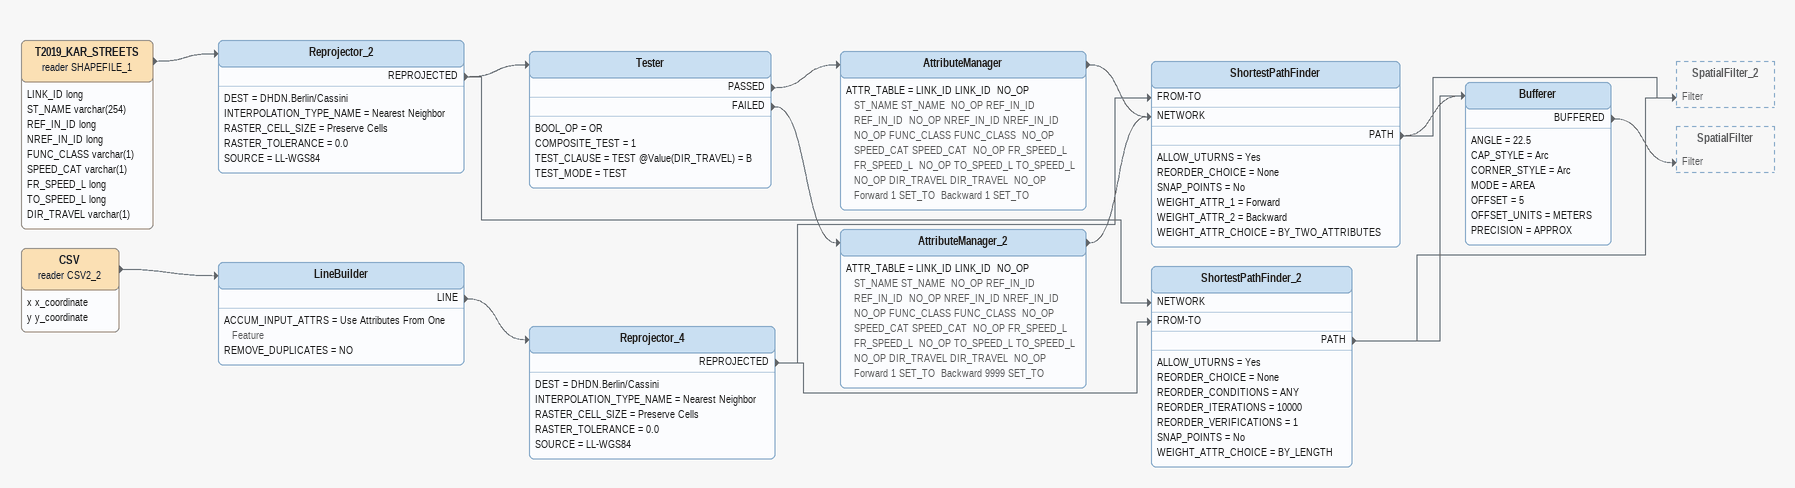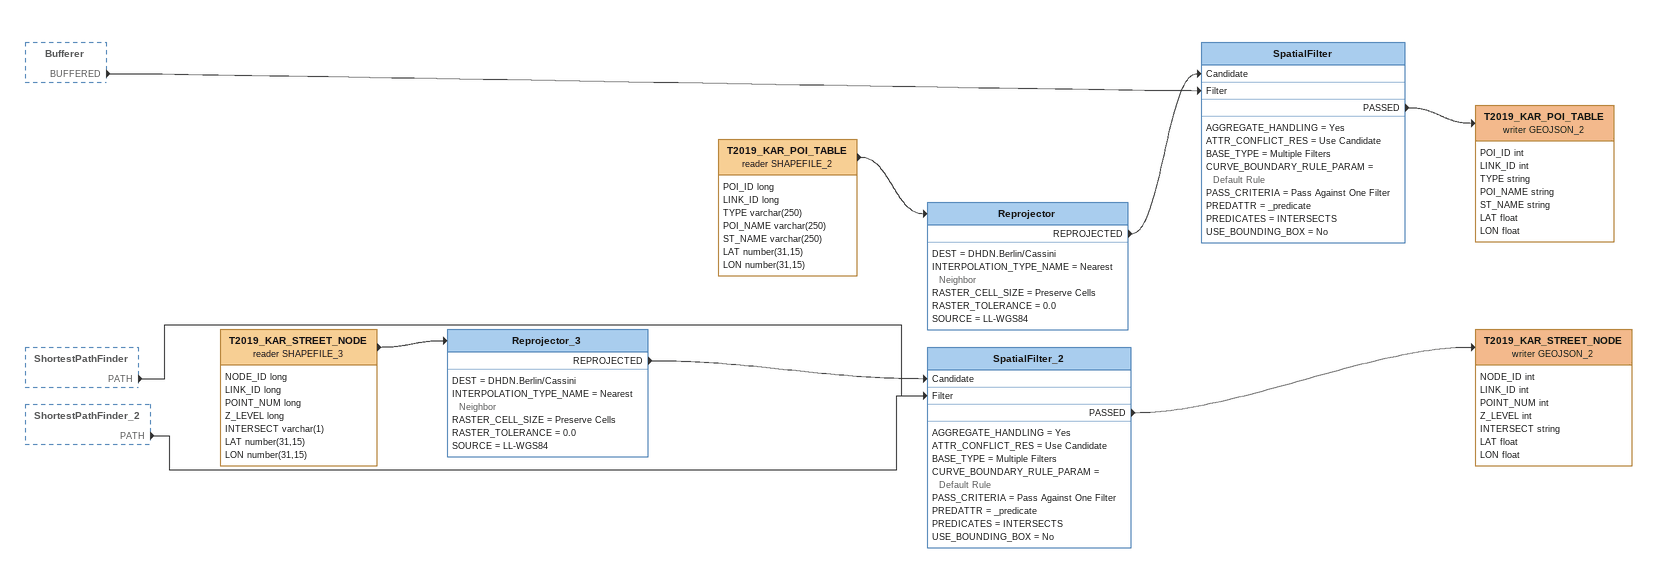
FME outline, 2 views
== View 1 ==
T2019_KAR_STREETS (reader SHAPEFILE_1)
    attributes: LINK_ID long, ST_NAME varchar(254), REF_IN_ID long, NREF_IN_ID long, FUNC_CLASS varchar(1), SPEED_CAT varchar(1), FR_SPEED_L long, TO_SPEED_L long, DIR_TRAVEL varchar(1)
    -> Reprojector_2
Reprojector_2
    DEST = DHDN.Berlin/Cassini
    INTERPOLATION_TYPE_NAME = Nearest Neighbor
    RASTER_CELL_SIZE = Preserve Cells
    RASTER_TOLERANCE = 0.0
    SOURCE = LL-WGS84
    REPROJECTED -> Tester
    REPROJECTED -> ShortestPathFinder_2 [NETWORK]
Tester
    BOOL_OP = OR
    COMPOSITE_TEST = 1
    TEST_CLAUSE = TEST @Value(DIR_TRAVEL) = B
    TEST_MODE = TEST
    PASSED -> AttributeManager
    FAILED -> AttributeManager_2
AttributeManager
    ATTR_TABLE = LINK_ID LINK_ID  NO_OP ST_NAME ST_NAME  NO_OP REF_IN_ID REF_IN_ID  NO_OP NREF_IN_ID NREF_IN_ID  NO_OP FUNC_CLASS FUNC_CLASS  NO_OP SPEED_CAT SPEED_CAT  NO_OP FR_SPEED_L FR_SPEED_L  NO_OP TO_SPEED_L TO_SPEED_L  NO_OP DIR_TRAVEL DIR_TRAVEL  NO_OP  Forward 1 SET_TO  Backward 1 SET_TO
    -> ShortestPathFinder [NETWORK]
AttributeManager_2
    ATTR_TABLE = LINK_ID LINK_ID  NO_OP ST_NAME ST_NAME  NO_OP REF_IN_ID REF_IN_ID  NO_OP NREF_IN_ID NREF_IN_ID  NO_OP FUNC_CLASS FUNC_CLASS  NO_OP SPEED_CAT SPEED_CAT  NO_OP FR_SPEED_L FR_SPEED_L  NO_OP TO_SPEED_L TO_SPEED_L  NO_OP DIR_TRAVEL DIR_TRAVEL  NO_OP  Forward 1 SET_TO  Backward 9999 SET_TO
    -> ShortestPathFinder [NETWORK]
CSV (reader CSV2_2)
    attributes: x x_coordinate, y y_coordinate
    -> LineBuilder
LineBuilder
    ACCUM_INPUT_ATTRS = Use Attributes From One Feature
    REMOVE_DUPLICATES = NO
    LINE -> Reprojector_4
Reprojector_4
    DEST = DHDN.Berlin/Cassini
    INTERPOLATION_TYPE_NAME = Nearest Neighbor
    RASTER_CELL_SIZE = Preserve Cells
    RASTER_TOLERANCE = 0.0
    SOURCE = LL-WGS84
    REPROJECTED -> ShortestPathFinder [FROM-TO]
    REPROJECTED -> ShortestPathFinder_2 [FROM-TO]
ShortestPathFinder
    ALLOW_UTURNS = Yes
    REORDER_CHOICE = None
    SNAP_POINTS = No
    WEIGHT_ATTR_1 = Forward
    WEIGHT_ATTR_2 = Backward
    WEIGHT_ATTR_CHOICE = BY_TWO_ATTRIBUTES
    PATH -> Bufferer
    PATH -> SpatialFilter_2 [Filter]
ShortestPathFinder_2
    ALLOW_UTURNS = Yes
    REORDER_CHOICE = None
    REORDER_CONDITIONS = ANY
    REORDER_ITERATIONS = 10000
    REORDER_VERIFICATIONS = 1
    SNAP_POINTS = No
    WEIGHT_ATTR_CHOICE = BY_LENGTH
    PATH -> Bufferer
    PATH -> SpatialFilter_2 [Filter]
Bufferer
    ANGLE = 22.5
    CAP_STYLE = Arc
    CORNER_STYLE = Arc
    MODE = AREA
    OFFSET = 5
    OFFSET_UNITS = METERS
    PRECISION = APPROX
    BUFFERED -> SpatialFilter [Filter]

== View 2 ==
Bufferer [outside]
    BUFFERED -> SpatialFilter [Filter]
ShortestPathFinder [outside]
    PATH -> SpatialFilter_2 [Filter]
ShortestPathFinder_2 [outside]
    PATH -> SpatialFilter_2 [Filter]
T2019_KAR_STREET_NODE (reader SHAPEFILE_3)
    attributes: NODE_ID long, LINK_ID long, POINT_NUM long, Z_LEVEL long, INTERSECT varchar(1), LAT number(31,15), LON number(31,15)
    -> Reprojector_3
Reprojector_3
    DEST = DHDN.Berlin/Cassini
    INTERPOLATION_TYPE_NAME = Nearest Neighbor
    RASTER_CELL_SIZE = Preserve Cells
    RASTER_TOLERANCE = 0.0
    SOURCE = LL-WGS84
    REPROJECTED -> SpatialFilter_2 [Candidate]
SpatialFilter_2
    AGGREGATE_HANDLING = Yes
    ATTR_CONFLICT_RES = Use Candidate
    BASE_TYPE = Multiple Filters
    CURVE_BOUNDARY_RULE_PARAM = Default Rule
    PASS_CRITERIA = Pass Against One Filter
    PREDATTR = _predicate
    PREDICATES = INTERSECTS
    USE_BOUNDING_BOX = No
    PASSED -> T2019_KAR_STREET_NODE (writer GEOJSON_2)
T2019_KAR_STREET_NODE (writer GEOJSON_2)
    attributes: NODE_ID int, LINK_ID int, POINT_NUM int, Z_LEVEL int, INTERSECT string, LAT float, LON float
T2019_KAR_POI_TABLE (reader SHAPEFILE_2)
    attributes: POI_ID long, LINK_ID long, TYPE varchar(250), POI_NAME varchar(250), ST_NAME varchar(250), LAT number(31,15), LON number(31,15)
    -> Reprojector
Reprojector
    DEST = DHDN.Berlin/Cassini
    INTERPOLATION_TYPE_NAME = Nearest Neighbor
    RASTER_CELL_SIZE = Preserve Cells
    RASTER_TOLERANCE = 0.0
    SOURCE = LL-WGS84
    REPROJECTED -> SpatialFilter [Candidate]
SpatialFilter
    AGGREGATE_HANDLING = Yes
    ATTR_CONFLICT_RES = Use Candidate
    BASE_TYPE = Multiple Filters
    CURVE_BOUNDARY_RULE_PARAM = Default Rule
    PASS_CRITERIA = Pass Against One Filter
    PREDATTR = _predicate
    PREDICATES = INTERSECTS
    USE_BOUNDING_BOX = No
    PASSED -> T2019_KAR_POI_TABLE (writer GEOJSON_2)
T2019_KAR_POI_TABLE (writer GEOJSON_2)
    attributes: POI_ID int, LINK_ID int, TYPE string, POI_NAME string, ST_NAME string, LAT float, LON float
